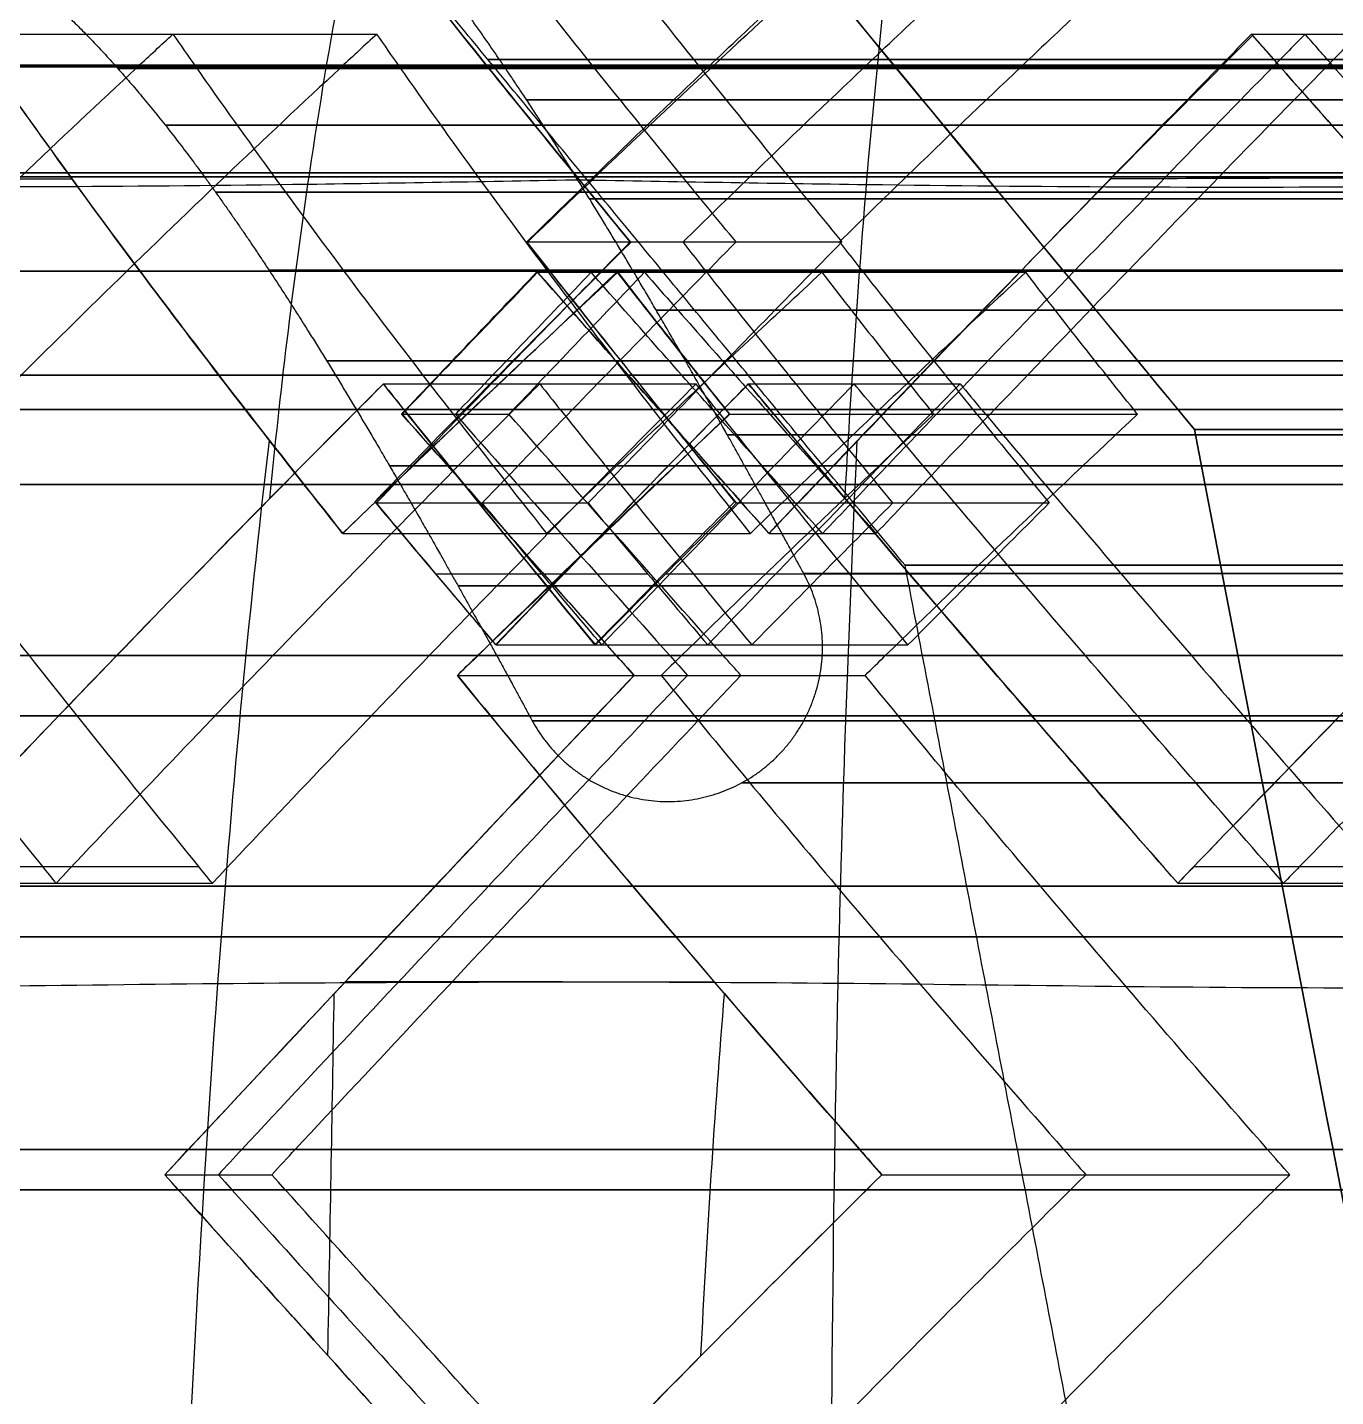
# Model space of a CAD drawing. Header units: millimetres. Extents: x -184 to 184, y -148 to 146.
# Drawn here: x -50.65 to -33.7, y 14.46 to 32.2 of the extents above; entities that cross this region are included whole.
import ezdxf

# ---------------------------------------------------------------- set-up
doc = ezdxf.new("R2010")
doc.units = ezdxf.units.MM
doc.header["$MEASUREMENT"] = 0
doc.layers.add('Rim', color=1, linetype='Continuous', true_color=0xff0000)
doc.layers.add('Tyre', color=7, linetype='Continuous', true_color=0x000000)

msp = doc.modelspace()

# ---------------------------------------------------------------- linework, layer by layer
at = {"layer": 'Rim', "extrusion": (0, 1, 0)}
msp.add_circle((0, 0, 31.782), 44.681, dxfattribs=at)
at = {"layer": 'Rim', "extrusion": (-3.61831e-16, 1, 0)}
msp.add_circle((0, 0, 25.229), 39.275, dxfattribs=at)
at = {"layer": 'Rim', "extrusion": (0, 1, 0)}
for start, end in [(1.5911, 43.4089), (316.5911, 358.4089)]:
    msp.add_arc((0, 0, 26.987), 35.54, start, end, dxfattribs=at)
at = {"layer": 'Rim'}
for points, knots in [([(-35.526, 26.987, 0.987), (-37.096, 28.889, 0.987), (-38.772, 30.92, 0.987), (-42.383, 35.296, 0.987), (-44.289, 37.605, 0.987), (-46.297, 40.039, 0.987)], [0, 0, 0, 0, 8.466131, 8.466131, 16.923011, 16.923011, 16.923011, 16.923011]), ([(-46.297, 40.039, -0.987), (-44.502, 37.864, -0.987), (-42.707, 35.688, -0.987), (-39.116, 31.337, -0.987), (-37.321, 29.162, -0.987), (-35.526, 26.987, -0.987)], [0, 0, 0, 0, 8.461504, 8.461504, 16.923011, 16.923011, 16.923011, 16.923011])]:
    msp.add_open_spline(points, degree=3, knots=knots, dxfattribs=at)
for points, degree in [([(-39.275, 25.229), (-44.681, 31.782), (-50.087, 38.334)], 2), ([(-35.526, 26.987, -0.987), (-33.866, 18.358, -0.987), (-32.206, 9.73, -0.987), (-30.546, 1.102, -0.987)], 3), ([(-30.546, 1.102, 0.987), (-32.206, 9.73, 0.987), (-33.866, 18.359, 0.987), (-35.526, 26.987, 0.987)], 3), ([(-34.201, -1.155), (-36.738, 12.037), (-39.275, 25.229)], 2)]:
    msp.add_open_spline(points, degree=degree, dxfattribs=at)
at = {"layer": 'Tyre'}
for p, q in [((-51.401, 32.11, 118.306), (-46.118, 32.11, 109.619)), ((-34.786, 32.11, -124.211), (-33.402, 32.11, -114.138)), ((-51.857, 31.688, 118.279), (-46.574, 31.688, 109.592)), ((-51.108, 31.688, 118.601), (-45.825, 31.688, 109.914)), ((-44.685, 31.688, 121.199), (-41.941, 31.688, 111.409)), ((-41.822, 31.688, -122.216), (-37.771, 31.688, -112.891)), ((-35.2, 31.688, -124.254), (-33.815, 31.688, -114.182)), ((-34.416, 31.688, -124.478), (-33.031, 31.688, -114.405)), ((-53.372, 30.262, 118.143), (-48.09, 30.262, 109.456)), ((-50.089, 30.262, 119.554), (-44.806, 30.262, 110.867)), ((-43.529, 30.262, 122.138), (-40.786, 30.262, 112.347)), ((-43.31, 30.262, -122.215), (-39.26, 30.262, -112.89)), ((-36.592, 30.262, -124.351), (-35.207, 30.262, -114.278)), ((-44.177, 29.418, -122.183), (-40.127, 29.418, -112.858)), ((-42.837, 29.418, 122.66), (-40.094, 29.418, 112.87)), ((-44.036, 29.024, -122.261), (-42.651, 29.024, -112.188)), ((-42.996, 29.024, 122.63), (-37.713, 29.024, 113.943)), ((-46.034, 27.579, -122.042), (-41.984, 27.579, -112.717)), ((-41.307, 27.579, 123.722), (-38.564, 27.579, 113.932)), ((-47.821, 27.246, 121.378), (-42.538, 27.246, 112.691)), ((-46.367, 27.246, -122.007), (-42.316, 27.246, -112.681)), ((-45.793, 27.185, -122.125), (-44.409, 27.185, -112.053)), ((-45.769, 27.246, -122.231), (-41.718, 27.246, -112.906)), ((-45.735, 27.246, -122.131), (-44.351, 27.246, -112.059)), ((-44.957, 27.246, 122.524), (-42.214, 27.246, 112.733)), ((-44.89, 27.246, 122.471), (-39.607, 27.246, 113.784)), ((-42.465, 27.246, -123.333), (-41.081, 27.246, -113.26)), ((-42.447, 27.246, -123.416), (-38.396, 27.246, -114.09)), ((-41.632, 27.246, 123.701), (-38.889, 27.246, 113.911)), ((-41.596, 27.246, 123.602), (-36.313, 27.246, 114.915)), ((-41.547, 27.185, 123.634), (-36.264, 27.185, 114.947)), ((-41.027, 27.246, 123.905), (-38.284, 27.246, 114.114)), ((-39.503, 27.246, -124.334), (-38.118, 27.246, -114.262)), ((-46.124, 26.036, 122.394), (-43.381, 26.036, 112.604)), ((-41.459, 26.036, -124.052), (-37.409, 26.036, -114.726)), ((-46.56, 25.642, 122.261), (-41.277, 25.642, 113.574)), ((-41.038, 25.642, -124.224), (-39.653, 25.642, -114.151)), ((-45.354, 25.118, 122.9), (-42.611, 25.118, 113.109)), ((-42.376, 25.118, -123.958), (-38.326, 25.118, -114.632)), ((-44.575, 24.197, 123.388), (-41.832, 24.197, 113.598)), ((-43.288, 24.197, -123.845), (-39.238, 24.197, -114.52)), ((-54.671, 24.059, -119.301), (-50.62, 24.059, -109.976)), ((-49.49, 24.059, -121.541), (-45.44, 24.059, -112.216)), ((-44.814, 24.059, 123.249), (-39.532, 24.059, 114.562)), ((-43.015, 24.059, -123.888), (-41.631, 24.059, -113.816)), ((-38.31, 24.059, 125.515), (-35.567, 24.059, 115.724)), ((-45.076, 23.803, 123.208), (-39.794, 23.803, 114.521)), ((-42.786, 23.803, -124.022), (-41.402, 23.803, -113.95)), ((-52.476, 21.326, -120.815), (-48.425, 21.326, -111.489)), ((-35.536, 21.326, 126.835), (-32.793, 21.326, 117.045)), ((-52.301, 21.111, -120.929), (-48.25, 21.111, -111.603)), ((-35.743, 21.111, 126.813), (-33, 21.111, 117.023)), ((-45.366, 21.072, -123.592), (-43.981, 21.072, -113.519)), ((-42.804, 21.072, 124.502), (-37.521, 21.072, 115.815)), ((-48.56, 17.662, -122.858), (-47.176, 17.662, -112.786)), ((-39.863, 17.662, 125.949), (-34.58, 17.662, 117.262)), ((-48.865, 17.335, -122.778), (-47.48, 17.335, -112.705)), ((-39.576, 17.335, 126.079), (-34.293, 17.335, 117.392))]:
    msp.add_line(p, q, dxfattribs=at)
at = {"layer": 'Tyre', "extrusion": (0, 1, 0)}
for centre, radius in [((-0.002, 0, 31.688), 124.781), ((-0.002, 0, 31.709), 120.479), ((-0.002, 0, 31.663), 49.475), ((-0.002, 0, 31.258), 44.181), ((-0.002, 0, 30.929), 48.861), ((-0.002, 0, 30.262), 125.267), ((-0.002, 0, 30.312), 121.025), ((-0.002, 0, 30.063), 48.21), ((-0.002, 0, 29.975), 43.364), ((-0.002, 0, 29.039), 121.458), ((-0.002, 0, 29.051), 47.517), ((-0.002, 0, 28.534), 42.502), ((-0.002, 0, 27.877), 46.77), ((-0.002, 0, 27.694), 121.862), ((-0.002, 0, 27.246), 126.118), ((-0.002, 0, 26.919), 41.58), ((-0.002, 0, 26.517), 45.956), ((-0.002, 0, 26.277), 122.237), ((-0.002, 0, 25.123), 40.59), ((-0.002, 0, 24.965), 45.07), ((-0.002, 0, 24.059), 126.825), ((-0.002, 0, 23.28), 122.902), ((-0.002, 0, 23.214), 44.105), ((-0.002, 0, 22.411), 41.393), ((-0.002, 0, 21.072), 127.353), ((-0.002, 0, 20.415), 123.407), ((-0.002, 0, 17.662), 127.831), ((-0.002, 0, 17.139), 123.865)]:
    msp.add_circle(centre, radius, dxfattribs=at)
at = {"layer": 'Tyre'}
for points, knots in [([(-47.505, 26.095, -121.863), (-47.369, 27.467, -121.577), (-46.803, 32.246, -120.377), (-45.684, 37.279, -117.94), (-44.5, 41.714, -115.106), (-44.316, 42.392, -114.661)], [69.86476, 69.86476, 69.86476, 69.86476, 73.999983, 84.400301, 86.169776, 86.169776, 86.169776, 86.169776]), ([(-40.054, 26.095, 124.511), (-39.978, 27.467, 124.203), (-39.66, 32.246, 122.915), (-38.991, 37.279, 120.319), (-38.12, 41.714, 117.374), (-37.982, 42.392, 116.912)], [69.86476, 69.86476, 69.86476, 69.86476, 73.999983, 84.400301, 86.169776, 86.169776, 86.169776, 86.169776]), ([(-55.486, 29.418, 106.151), (-55.203, 29.7, 106.205), (-54.918, 29.981, 106.256), (-54.633, 30.262, 106.303), (-54.146, 30.74, 106.383), (-53.655, 31.216, 106.453), (-53.161, 31.688, 106.511), (-52.6, 32.224, 106.575), (-52.034, 32.756, 106.625), (-51.463, 33.282, 106.656), (-50.911, 33.791, 106.685), (-50.354, 34.295, 106.698), (-49.791, 34.793, 106.69), (-49.376, 35.161, 106.684), (-48.956, 35.526, 106.667), (-48.535, 35.886, 106.637)], [-517.487062, -517.487062, -517.487062, -517.487062, -516.27762, -516.27762, -516.27762, -514.216916, -514.216916, -514.216916, -511.883593, -511.883593, -511.883593, -509.629571, -509.629571, -509.629571, -507.962891, -507.962891, -507.962891, -507.962891]), ([(-42.837, 29.418, 122.66), (-43.069, 29.7, 122.489), (-43.3, 29.981, 122.315), (-43.529, 30.262, 122.138), (-43.92, 30.74, 121.835), (-44.305, 31.216, 121.523), (-44.685, 31.688, 121.199), (-45.114, 32.224, 120.832), (-45.536, 32.756, 120.45), (-45.948, 33.282, 120.052), (-46.345, 33.791, 119.667), (-46.735, 34.295, 119.267), (-47.112, 34.793, 118.849), (-47.391, 35.161, 118.54), (-47.665, 35.526, 118.22), (-47.93, 35.886, 117.891)], [964.090916, 964.090916, 964.090916, 964.090916, 965.301067, 965.301067, 965.301067, 967.363104, 967.363104, 967.363104, 969.69815, 969.69815, 969.69815, 971.954081, 971.954081, 971.954081, 973.622347, 973.622347, 973.622347, 973.622347]), ([(-47.92, 35.869, 117.861), (-47.508, 35.308, 118.321), (-47.086, 34.75, 118.776), (-46.246, 33.658, 119.644), (-45.829, 33.125, 120.058), (-44.574, 31.544, 121.243), (-43.718, 30.489, 121.973), (-42.83, 29.411, 122.641)], [-470.92901, -470.92901, -470.92901, -470.92901, -468.423682, -468.423682, -466.041244, -466.041244, -461.397579, -461.397579, -461.397579, -461.397579]), ([(-41.465, 29.418, 117.765), (-41.698, 29.7, 117.594), (-41.929, 29.981, 117.42), (-42.158, 30.262, 117.243), (-42.548, 30.74, 116.94), (-42.934, 31.216, 116.628), (-43.313, 31.688, 116.304), (-43.742, 32.224, 115.937), (-44.164, 32.756, 115.555), (-44.576, 33.282, 115.157), (-44.974, 33.791, 114.772), (-45.363, 34.295, 114.372), (-45.741, 34.793, 113.954), (-46.02, 35.161, 113.644), (-46.293, 35.526, 113.325), (-46.559, 35.886, 112.996)], [964.090916, 964.090916, 964.090916, 964.090916, 965.301067, 965.301067, 965.301067, 967.363104, 967.363104, 967.363104, 969.69815, 969.69815, 969.69815, 971.954081, 971.954081, 971.954081, 973.622347, 973.622347, 973.622347, 973.622347]), ([(-45.187, 35.886, 108.101), (-44.922, 35.526, 108.43), (-44.648, 35.161, 108.749), (-44.369, 34.793, 109.059), (-43.992, 34.295, 109.477), (-43.602, 33.791, 109.877), (-43.205, 33.282, 110.262), (-42.793, 32.756, 110.66), (-42.371, 32.224, 111.042), (-41.941, 31.688, 111.409), (-41.562, 31.216, 111.732), (-41.177, 30.74, 112.045), (-40.786, 30.262, 112.347), (-40.557, 29.981, 112.525), (-40.326, 29.7, 112.699), (-40.094, 29.418, 112.87)], [-973.622347, -973.622347, -973.622347, -973.622347, -971.954081, -971.954081, -971.954081, -969.69815, -969.69815, -969.69815, -967.363104, -967.363104, -967.363104, -965.301067, -965.301067, -965.301067, -964.090916, -964.090916, -964.090916, -964.090916]), ([(-44.177, 29.418, -122.183), (-43.889, 29.7, -122.198), (-43.6, 29.981, -122.208), (-43.31, 30.262, -122.215), (-42.817, 30.74, -122.227), (-42.321, 31.216, -122.228), (-41.822, 31.688, -122.216), (-41.257, 32.224, -122.203), (-40.689, 32.756, -122.173), (-40.119, 33.282, -122.124), (-39.567, 33.791, -122.076), (-39.013, 34.295, -122.011), (-38.456, 34.793, -121.925), (-38.044, 35.161, -121.862), (-37.631, 35.526, -121.786), (-37.217, 35.886, -121.698)], [964.090916, 964.090916, 964.090916, 964.090916, 965.301067, 965.301067, 965.301067, 967.363104, 967.363104, 967.363104, 969.69815, 969.69815, 969.69815, 971.954081, 971.954081, 971.954081, 973.622347, 973.622347, 973.622347, 973.622347]), ([(-37.206, 35.869, -121.669), (-37.816, 35.308, -121.765), (-38.43, 34.75, -121.853), (-39.63, 33.658, -121.996), (-40.215, 33.125, -122.053), (-41.936, 31.544, -122.181), (-43.06, 30.489, -122.206), (-44.17, 29.411, -122.165)], [-470.92901, -470.92901, -470.92901, -470.92901, -468.423682, -468.423682, -466.041244, -466.041244, -461.397579, -461.397579, -461.397579, -461.397579]), ([(-42.152, 29.418, -117.521), (-41.864, 29.7, -117.535), (-41.575, 29.981, -117.546), (-41.285, 30.262, -117.553), (-40.792, 30.74, -117.565), (-40.295, 31.216, -117.565), (-39.797, 31.688, -117.553), (-39.232, 32.224, -117.54), (-38.664, 32.756, -117.51), (-38.093, 33.282, -117.461), (-37.542, 33.791, -117.414), (-36.987, 34.295, -117.349), (-36.43, 34.793, -117.262), (-36.019, 35.161, -117.199), (-35.605, 35.526, -117.124), (-35.191, 35.886, -117.036)], [964.090916, 964.090916, 964.090916, 964.090916, 965.301067, 965.301067, 965.301067, 967.363104, 967.363104, 967.363104, 969.69815, 969.69815, 969.69815, 971.954081, 971.954081, 971.954081, 973.622347, 973.622347, 973.622347, 973.622347]), ([(-33.166, 35.886, -112.373), (-33.58, 35.526, -112.461), (-33.993, 35.161, -112.536), (-34.405, 34.793, -112.6), (-34.962, 34.295, -112.686), (-35.517, 33.791, -112.751), (-36.068, 33.282, -112.798), (-36.639, 32.756, -112.847), (-37.207, 32.224, -112.877), (-37.771, 31.688, -112.891), (-38.27, 31.216, -112.903), (-38.766, 30.74, -112.902), (-39.26, 30.262, -112.89), (-39.55, 29.981, -112.883), (-39.839, 29.7, -112.872), (-40.127, 29.418, -112.858)], [-973.622347, -973.622347, -973.622347, -973.622347, -971.954081, -971.954081, -971.954081, -969.69815, -969.69815, -969.69815, -967.363104, -967.363104, -967.363104, -965.301067, -965.301067, -965.301067, -964.090916, -964.090916, -964.090916, -964.090916]), ([(-55.401, 25.642, 112.968), (-54.876, 26.178, 113.093), (-54.347, 26.713, 113.21), (-53.815, 27.246, 113.316), (-52.802, 28.26, 113.517), (-51.774, 29.266, 113.682), (-50.731, 30.262, 113.8), (-50.23, 30.74, 113.856), (-49.725, 31.216, 113.902), (-49.216, 31.688, 113.936), (-49.064, 31.829, 113.946), (-48.912, 31.97, 113.955), (-48.76, 32.11, 113.963)], [522.76178, 522.76178, 522.76178, 522.76178, 525.044749, 525.044749, 525.044749, 529.386131, 529.386131, 529.386131, 531.47209, 531.47209, 531.47209, 532.093883, 532.093883, 532.093883, 532.093883]), ([(-46.118, 32.11, 109.619), (-46.271, 31.97, 109.611), (-46.423, 31.829, 109.602), (-46.574, 31.688, 109.592), (-47.083, 31.216, 109.559), (-47.588, 30.74, 109.513), (-48.09, 30.262, 109.456), (-49.133, 29.266, 109.338), (-50.161, 28.26, 109.174), (-51.173, 27.246, 108.972), (-51.706, 26.713, 108.866), (-52.235, 26.178, 108.75), (-52.759, 25.642, 108.624)], [-532.093883, -532.093883, -532.093883, -532.093883, -531.47209, -531.47209, -531.47209, -529.386131, -529.386131, -529.386131, -525.044749, -525.044749, -525.044749, -522.76178, -522.76178, -522.76178, -522.76178]), ([(-51.401, 32.11, 118.306), (-51.304, 31.97, 118.405), (-51.206, 31.829, 118.504), (-51.108, 31.688, 118.601), (-50.776, 31.214, 118.929), (-50.436, 30.738, 119.246), (-50.089, 30.262, 119.554), (-49.361, 29.261, 120.2), (-48.601, 28.253, 120.806), (-47.821, 27.246, 121.378), (-47.406, 26.712, 121.682), (-46.986, 26.177, 121.976), (-46.56, 25.642, 122.261)], [532.093883, 532.093883, 532.093883, 532.093883, 532.686045, 532.686045, 532.686045, 534.681597, 534.681597, 534.681597, 538.874348, 538.874348, 538.874348, 541.097887, 541.097887, 541.097887, 541.097887]), ([(-48.76, 32.11, 113.963), (-48.663, 31.97, 114.062), (-48.565, 31.829, 114.16), (-48.466, 31.688, 114.257), (-48.135, 31.214, 114.585), (-47.794, 30.738, 114.902), (-47.448, 30.262, 115.21), (-46.719, 29.261, 115.857), (-45.96, 28.253, 116.463), (-45.179, 27.246, 117.035), (-44.765, 26.712, 117.338), (-44.345, 26.177, 117.632), (-43.919, 25.642, 117.918)], [532.093883, 532.093883, 532.093883, 532.093883, 532.686045, 532.686045, 532.686045, 534.681597, 534.681597, 534.681597, 538.874348, 538.874348, 538.874348, 541.097887, 541.097887, 541.097887, 541.097887]), ([(-41.277, 25.642, 113.574), (-41.703, 26.177, 113.289), (-42.124, 26.712, 112.995), (-42.538, 27.246, 112.691), (-43.318, 28.253, 112.119), (-44.078, 29.261, 111.513), (-44.806, 30.262, 110.867), (-45.153, 30.738, 110.559), (-45.493, 31.214, 110.242), (-45.825, 31.688, 109.914), (-45.924, 31.829, 109.816), (-46.021, 31.97, 109.718), (-46.118, 32.11, 109.619)], [-541.097887, -541.097887, -541.097887, -541.097887, -538.874348, -538.874348, -538.874348, -534.681597, -534.681597, -534.681597, -532.686045, -532.686045, -532.686045, -532.093883, -532.093883, -532.093883, -532.093883]), ([(-34.786, 32.11, -124.211), (-34.924, 31.97, -124.227), (-35.062, 31.829, -124.241), (-35.2, 31.688, -124.254), (-35.664, 31.214, -124.299), (-36.128, 30.738, -124.331), (-36.592, 30.262, -124.351), (-37.565, 29.261, -124.393), (-38.536, 28.253, -124.383), (-39.503, 27.246, -124.334), (-40.015, 26.712, -124.308), (-40.527, 26.177, -124.271), (-41.038, 25.642, -124.224)], [532.093883, 532.093883, 532.093883, 532.093883, 532.686045, 532.686045, 532.686045, 534.681597, 534.681597, 534.681597, 538.874348, 538.874348, 538.874348, 541.097887, 541.097887, 541.097887, 541.097887]), ([(-34.094, 32.11, -119.175), (-34.232, 31.97, -119.19), (-34.37, 31.829, -119.205), (-34.508, 31.688, -119.218), (-34.972, 31.214, -119.263), (-35.436, 30.738, -119.295), (-35.899, 30.262, -119.315), (-36.872, 29.261, -119.356), (-37.844, 28.253, -119.347), (-38.81, 27.246, -119.298), (-39.323, 26.712, -119.272), (-39.835, 26.177, -119.235), (-40.345, 25.642, -119.187)], [532.093883, 532.093883, 532.093883, 532.093883, 532.686045, 532.686045, 532.686045, 534.681597, 534.681597, 534.681597, 538.874348, 538.874348, 538.874348, 541.097887, 541.097887, 541.097887, 541.097887]), ([(-39.653, 25.642, -114.151), (-39.143, 26.177, -114.199), (-38.631, 26.712, -114.236), (-38.118, 27.246, -114.262), (-37.152, 28.253, -114.311), (-36.18, 29.261, -114.32), (-35.207, 30.262, -114.278), (-34.744, 30.738, -114.258), (-34.28, 31.214, -114.227), (-33.815, 31.688, -114.182), (-33.678, 31.829, -114.169), (-33.54, 31.97, -114.154), (-33.402, 32.11, -114.138)], [-541.097887, -541.097887, -541.097887, -541.097887, -538.874348, -538.874348, -538.874348, -534.681597, -534.681597, -534.681597, -532.686045, -532.686045, -532.686045, -532.093883, -532.093883, -532.093883, -532.093883]), ([(-29.007, 25.642, -127.631), (-29.493, 26.178, -127.397), (-29.977, 26.713, -127.153), (-30.457, 27.246, -126.899), (-31.37, 28.26, -126.416), (-32.27, 29.266, -125.896), (-33.154, 30.262, -125.329), (-33.579, 30.74, -125.056), (-34, 31.216, -124.773), (-34.416, 31.688, -124.478), (-34.54, 31.829, -124.39), (-34.663, 31.97, -124.301), (-34.786, 32.11, -124.211)], [522.76178, 522.76178, 522.76178, 522.76178, 525.044749, 525.044749, 525.044749, 529.386131, 529.386131, 529.386131, 531.47209, 531.47209, 531.47209, 532.093883, 532.093883, 532.093883, 532.093883]), ([(-28.315, 25.642, -122.594), (-28.801, 26.178, -122.36), (-29.285, 26.713, -122.117), (-29.765, 27.246, -121.863), (-30.677, 28.26, -121.38), (-31.578, 29.266, -120.859), (-32.462, 30.262, -120.292), (-32.887, 30.74, -120.02), (-33.308, 31.216, -119.737), (-33.724, 31.688, -119.442), (-33.848, 31.829, -119.354), (-33.971, 31.97, -119.265), (-34.094, 32.11, -119.175)], [522.76178, 522.76178, 522.76178, 522.76178, 525.044749, 525.044749, 525.044749, 529.386131, 529.386131, 529.386131, 531.47209, 531.47209, 531.47209, 532.093883, 532.093883, 532.093883, 532.093883]), ([(-46.562, 25.643, 122.268), (-47.422, 26.723, 121.699), (-48.256, 27.797, 121.094), (-49.873, 29.953, 119.765), (-50.647, 31.025, 119.043), (-51.383, 32.094, 118.267)], [-38.40455, -38.40455, -38.40455, -38.40455, -33.931781, -33.931781, -29.400546, -29.400546, -29.400546, -29.400546]), ([(-41.04, 25.643, -124.231), (-40.014, 26.723, -124.332), (-38.985, 27.797, -124.389), (-36.892, 29.953, -124.378), (-35.836, 31.025, -124.307), (-34.775, 32.094, -124.169)], [-38.40455, -38.40455, -38.40455, -38.40455, -33.931781, -33.931781, -29.400546, -29.400546, -29.400546, -29.400546]), ([(-34.775, 32.094, -124.169), (-33.839, 31.027, -124.84), (-32.89, 29.96, -125.487), (-30.967, 27.811, -126.66), (-29.999, 26.736, -127.185), (-29.013, 25.648, -127.658)], [-29.400546, -29.400546, -29.400546, -29.400546, -24.69277, -24.69277, -20.068443, -20.068443, -20.068443, -20.068443]), ([(-43.329, 30.222, -122.184), (-44.561, 30.2, -121.744), (-47.918, 30.142, -120.516), (-53.319, 30.105, -118.155), (-57.397, 30.195, -116.272), (-59.354, 30.22, -115.269)], [-9.754847, -9.754847, -9.754847, -9.754847, -5.796303, 1.091495, 7.691534, 7.691534, 7.691534, 7.691534]), ([(-43.496, 30.222, 122.125), (-42.262, 30.2, 122.561), (-38.882, 30.142, 123.727), (-33.204, 30.105, 125.304), (-28.852, 30.195, 126.417), (-26.7, 30.22, 126.874)], [-9.754847, -9.754847, -9.754847, -9.754847, -5.796303, 1.091495, 7.691534, 7.691534, 7.691534, 7.691534]), ([(-46.124, 26.036, 122.394), (-45.736, 26.44, 122.443), (-45.347, 26.843, 122.486), (-44.957, 27.246, 122.524), (-44.254, 27.972, 122.59), (-43.547, 28.697, 122.637), (-42.837, 29.418, 122.66)], [959.365765, 959.365765, 959.365765, 959.365765, 961.052422, 961.052422, 961.052422, 964.090916, 964.090916, 964.090916, 964.090916]), ([(-44.753, 26.036, 117.499), (-44.365, 26.44, 117.548), (-43.976, 26.843, 117.591), (-43.586, 27.246, 117.628), (-42.883, 27.972, 117.695), (-42.176, 28.697, 117.742), (-41.465, 29.418, 117.765)], [959.365765, 959.365765, 959.365765, 959.365765, 961.052422, 961.052422, 961.052422, 964.090916, 964.090916, 964.090916, 964.090916]), ([(-41.459, 26.036, -124.052), (-41.791, 26.44, -123.845), (-42.12, 26.843, -123.633), (-42.447, 27.246, -123.416), (-43.034, 27.972, -123.024), (-43.612, 28.697, -122.614), (-44.177, 29.418, -122.183)], [959.365765, 959.365765, 959.365765, 959.365765, 961.052422, 961.052422, 961.052422, 964.090916, 964.090916, 964.090916, 964.090916]), ([(-40.094, 29.418, 112.87), (-40.804, 28.697, 112.847), (-41.511, 27.972, 112.8), (-42.214, 27.246, 112.733), (-42.604, 26.843, 112.696), (-42.993, 26.44, 112.653), (-43.381, 26.036, 112.604)], [-964.090916, -964.090916, -964.090916, -964.090916, -961.052422, -961.052422, -961.052422, -959.365765, -959.365765, -959.365765, -959.365765]), ([(-39.434, 26.036, -119.389), (-39.766, 26.44, -119.183), (-40.095, 26.843, -118.971), (-40.421, 27.246, -118.753), (-41.009, 27.972, -118.361), (-41.586, 28.697, -117.951), (-42.152, 29.418, -117.521)], [959.365765, 959.365765, 959.365765, 959.365765, 961.052422, 961.052422, 961.052422, 964.090916, 964.090916, 964.090916, 964.090916]), ([(-40.127, 29.418, -112.858), (-39.561, 28.697, -113.289), (-38.983, 27.972, -113.699), (-38.396, 27.246, -114.09), (-38.07, 26.843, -114.308), (-37.741, 26.44, -114.52), (-37.409, 26.036, -114.726)], [-964.090916, -964.090916, -964.090916, -964.090916, -961.052422, -961.052422, -961.052422, -959.365765, -959.365765, -959.365765, -959.365765]), ([(-46.56, 25.642, 122.261), (-46.007, 26.179, 122.341), (-45.45, 26.714, 122.411), (-44.89, 27.246, 122.471), (-44.263, 27.842, 122.538), (-43.632, 28.435, 122.592), (-42.996, 29.024, 122.63)], [541.097887, 541.097887, 541.097887, 541.097887, 543.423371, 543.423371, 543.423371, 546.026188, 546.026188, 546.026188, 546.026188]), ([(-44.036, 29.024, -122.261), (-44.603, 28.432, -122.233), (-45.17, 27.839, -122.189), (-45.735, 27.246, -122.131), (-45.754, 27.226, -122.129), (-45.774, 27.206, -122.127), (-45.793, 27.185, -122.125)], [546.026188, 546.026188, 546.026188, 546.026188, 548.489115, 548.489115, 548.489115, 548.573531, 548.573531, 548.573531, 548.573531]), ([(-43.343, 29.024, -117.225), (-43.911, 28.432, -117.197), (-44.478, 27.839, -117.153), (-45.043, 27.246, -117.095), (-45.062, 27.226, -117.093), (-45.082, 27.206, -117.091), (-45.101, 27.185, -117.089)], [546.026188, 546.026188, 546.026188, 546.026188, 548.489115, 548.489115, 548.489115, 548.573531, 548.573531, 548.573531, 548.573531]), ([(-44.409, 27.185, -112.053), (-44.389, 27.206, -112.055), (-44.37, 27.226, -112.057), (-44.351, 27.246, -112.059), (-43.786, 27.839, -112.117), (-43.219, 28.432, -112.161), (-42.651, 29.024, -112.188)], [-548.573531, -548.573531, -548.573531, -548.573531, -548.489115, -548.489115, -548.489115, -546.026188, -546.026188, -546.026188, -546.026188]), ([(-41.038, 25.642, -124.224), (-41.517, 26.179, -123.937), (-41.993, 26.714, -123.64), (-42.465, 27.246, -123.333), (-42.994, 27.842, -122.989), (-43.518, 28.435, -122.632), (-44.036, 29.024, -122.261)], [541.097887, 541.097887, 541.097887, 541.097887, 543.423371, 543.423371, 543.423371, 546.026188, 546.026188, 546.026188, 546.026188]), ([(-43.919, 25.642, 117.918), (-43.365, 26.179, 117.997), (-42.809, 26.714, 118.068), (-42.249, 27.246, 118.128), (-41.622, 27.842, 118.194), (-40.99, 28.435, 118.248), (-40.354, 29.024, 118.287)], [541.097887, 541.097887, 541.097887, 541.097887, 543.423371, 543.423371, 543.423371, 546.026188, 546.026188, 546.026188, 546.026188]), ([(-40.345, 25.642, -119.187), (-40.825, 26.179, -118.9), (-41.301, 26.714, -118.604), (-41.773, 27.246, -118.297), (-42.302, 27.842, -117.953), (-42.825, 28.435, -117.596), (-43.343, 29.024, -117.225)], [541.097887, 541.097887, 541.097887, 541.097887, 543.423371, 543.423371, 543.423371, 546.026188, 546.026188, 546.026188, 546.026188]), ([(-42.996, 29.024, 122.63), (-42.538, 28.432, 122.967), (-42.07, 27.839, 123.291), (-41.596, 27.246, 123.602), (-41.579, 27.226, 123.613), (-41.563, 27.206, 123.624), (-41.547, 27.185, 123.634)], [546.026188, 546.026188, 546.026188, 546.026188, 548.489115, 548.489115, 548.489115, 548.573531, 548.573531, 548.573531, 548.573531]), ([(-42.651, 29.024, -112.188), (-42.133, 28.435, -112.56), (-41.61, 27.842, -112.916), (-41.081, 27.246, -113.26), (-40.609, 26.714, -113.567), (-40.133, 26.179, -113.864), (-39.653, 25.642, -114.151)], [-546.026188, -546.026188, -546.026188, -546.026188, -543.423371, -543.423371, -543.423371, -541.097887, -541.097887, -541.097887, -541.097887]), ([(-37.713, 29.024, 113.943), (-38.349, 28.435, 113.905), (-38.98, 27.842, 113.851), (-39.607, 27.246, 113.784), (-40.168, 26.714, 113.724), (-40.724, 26.179, 113.654), (-41.277, 25.642, 113.574)], [-546.026188, -546.026188, -546.026188, -546.026188, -543.423371, -543.423371, -543.423371, -541.097887, -541.097887, -541.097887, -541.097887]), ([(-40.354, 29.024, 118.287), (-39.896, 28.432, 118.624), (-39.429, 27.839, 118.947), (-38.954, 27.246, 119.259), (-38.938, 27.226, 119.269), (-38.922, 27.206, 119.28), (-38.905, 27.185, 119.291)], [546.026188, 546.026188, 546.026188, 546.026188, 548.489115, 548.489115, 548.489115, 548.573531, 548.573531, 548.573531, 548.573531]), ([(-36.264, 27.185, 114.947), (-36.28, 27.206, 114.937), (-36.297, 27.226, 114.926), (-36.313, 27.246, 114.915), (-36.787, 27.839, 114.604), (-37.255, 28.432, 114.28), (-37.713, 29.024, 113.943)], [-548.573531, -548.573531, -548.573531, -548.573531, -548.489115, -548.489115, -548.489115, -546.026188, -546.026188, -546.026188, -546.026188]), ([(-55.374, 27.579, -112.465), (-55.29, 27.468, -112.538), (-55.206, 27.357, -112.61), (-55.122, 27.246, -112.683), (-54.317, 26.19, -113.369), (-53.49, 25.126, -114.02), (-52.645, 24.059, -114.638), (-51.926, 23.151, -115.165), (-51.194, 22.239, -115.669), (-50.45, 21.326, -116.152), (-50.392, 21.254, -116.19), (-50.334, 21.183, -116.228), (-50.275, 21.111, -116.266)], [933.893108, 933.893108, 933.893108, 933.893108, 934.364562, 934.364562, 934.364562, 938.850539, 938.850539, 938.850539, 942.669356, 942.669356, 942.669356, 942.96893, 942.96893, 942.96893, 942.96893]), ([(-48.25, 21.111, -111.603), (-48.308, 21.183, -111.565), (-48.367, 21.254, -111.527), (-48.425, 21.326, -111.489), (-49.168, 22.239, -111.006), (-49.901, 23.151, -110.502), (-50.62, 24.059, -109.976), (-51.465, 25.126, -109.357), (-52.292, 26.19, -108.707), (-53.096, 27.246, -108.02), (-53.181, 27.357, -107.948), (-53.265, 27.468, -107.875), (-53.349, 27.579, -107.802)], [-942.96893, -942.96893, -942.96893, -942.96893, -942.669356, -942.669356, -942.669356, -938.850539, -938.850539, -938.850539, -934.364562, -934.364562, -934.364562, -933.893108, -933.893108, -933.893108, -933.893108]), ([(-52.301, 21.111, -120.929), (-51.373, 22.097, -121.159), (-50.436, 23.08, -121.365), (-49.49, 24.059, -121.541), (-48.46, 25.127, -121.733), (-47.419, 26.19, -121.891), (-46.367, 27.246, -122.007), (-46.256, 27.357, -122.019), (-46.145, 27.468, -122.031), (-46.034, 27.579, -122.042)], [942.96893, 942.96893, 942.96893, 942.96893, 947.08861, 947.08861, 947.08861, 951.576402, 951.576402, 951.576402, 952.04808, 952.04808, 952.04808, 952.04808]), ([(-50.275, 21.111, -116.266), (-49.347, 22.096, -116.497), (-48.411, 23.08, -116.702), (-47.465, 24.059, -116.878), (-46.435, 25.127, -117.071), (-45.394, 26.19, -117.228), (-44.341, 27.246, -117.344), (-44.231, 27.357, -117.356), (-44.12, 27.468, -117.368), (-44.009, 27.579, -117.379)], [942.96893, 942.96893, 942.96893, 942.96893, 947.08861, 947.08861, 947.08861, 951.576402, 951.576402, 951.576402, 952.04808, 952.04808, 952.04808, 952.04808]), ([(-41.984, 27.579, -112.717), (-42.095, 27.468, -112.705), (-42.205, 27.357, -112.694), (-42.316, 27.246, -112.681), (-43.368, 26.19, -112.566), (-44.409, 25.127, -112.408), (-45.44, 24.059, -112.216), (-46.385, 23.08, -112.039), (-47.322, 22.096, -111.834), (-48.25, 21.111, -111.603)], [-952.04808, -952.04808, -952.04808, -952.04808, -951.576402, -951.576402, -951.576402, -947.08861, -947.08861, -947.08861, -942.96893, -942.96893, -942.96893, -942.96893]), ([(-46.034, 27.579, -122.042), (-45.946, 27.468, -122.106), (-45.858, 27.357, -122.169), (-45.769, 27.246, -122.231), (-44.96, 26.234, -122.802), (-44.132, 25.216, -123.339), (-43.288, 24.197, -123.845)], [952.04808, 952.04808, 952.04808, 952.04808, 952.513961, 952.513961, 952.513961, 956.764231, 956.764231, 956.764231, 956.764231]), ([(-41.307, 27.579, 123.722), (-41.416, 27.468, 123.716), (-41.524, 27.357, 123.709), (-41.632, 27.246, 123.701), (-42.62, 26.234, 123.634), (-43.601, 25.216, 123.527), (-44.575, 24.197, 123.388)], [952.04808, 952.04808, 952.04808, 952.04808, 952.513961, 952.513961, 952.513961, 956.764231, 956.764231, 956.764231, 956.764231]), ([(-44.009, 27.579, -117.379), (-43.921, 27.468, -117.443), (-43.832, 27.357, -117.506), (-43.744, 27.246, -117.568), (-42.935, 26.234, -118.14), (-42.106, 25.216, -118.676), (-41.263, 24.197, -119.182)], [952.04808, 952.04808, 952.04808, 952.04808, 952.513961, 952.513961, 952.513961, 956.764231, 956.764231, 956.764231, 956.764231]), ([(-39.936, 27.579, 118.827), (-40.044, 27.468, 118.821), (-40.152, 27.357, 118.814), (-40.261, 27.246, 118.806), (-41.249, 26.234, 118.739), (-42.23, 25.216, 118.632), (-43.204, 24.197, 118.493)], [952.04808, 952.04808, 952.04808, 952.04808, 952.513961, 952.513961, 952.513961, 956.764231, 956.764231, 956.764231, 956.764231]), ([(-39.238, 24.197, -114.52), (-40.081, 25.216, -114.013), (-40.909, 26.234, -113.477), (-41.718, 27.246, -112.906), (-41.807, 27.357, -112.843), (-41.896, 27.468, -112.78), (-41.984, 27.579, -112.717)], [-956.764231, -956.764231, -956.764231, -956.764231, -952.513961, -952.513961, -952.513961, -952.04808, -952.04808, -952.04808, -952.04808]), ([(-41.832, 24.197, 113.598), (-40.858, 25.216, 113.737), (-39.877, 26.234, 113.844), (-38.889, 27.246, 113.911), (-38.781, 27.357, 113.919), (-38.672, 27.468, 113.925), (-38.564, 27.579, 113.932)], [-956.764231, -956.764231, -956.764231, -956.764231, -952.513961, -952.513961, -952.513961, -952.04808, -952.04808, -952.04808, -952.04808]), ([(-35.743, 21.111, 126.813), (-36.609, 22.097, 126.406), (-37.465, 23.08, 125.975), (-38.31, 24.059, 125.515), (-39.231, 25.127, 125.014), (-40.138, 26.19, 124.479), (-41.027, 27.246, 123.905), (-41.121, 27.357, 123.844), (-41.214, 27.468, 123.783), (-41.307, 27.579, 123.722)], [942.96893, 942.96893, 942.96893, 942.96893, 947.08861, 947.08861, 947.08861, 951.576402, 951.576402, 951.576402, 952.04808, 952.04808, 952.04808, 952.04808]), ([(-34.372, 21.111, 121.918), (-35.237, 22.096, 121.511), (-36.094, 23.08, 121.079), (-36.939, 24.059, 120.619), (-37.859, 25.127, 120.118), (-38.766, 26.19, 119.584), (-39.656, 27.246, 119.009), (-39.749, 27.357, 118.949), (-39.842, 27.468, 118.888), (-39.936, 27.579, 118.827)], [942.96893, 942.96893, 942.96893, 942.96893, 947.08861, 947.08861, 947.08861, 951.576402, 951.576402, 951.576402, 952.04808, 952.04808, 952.04808, 952.04808]), ([(-38.564, 27.579, 113.932), (-38.471, 27.468, 113.993), (-38.378, 27.357, 114.054), (-38.284, 27.246, 114.114), (-37.395, 26.19, 114.689), (-36.488, 25.127, 115.223), (-35.567, 24.059, 115.724), (-34.722, 23.08, 116.184), (-33.866, 22.096, 116.616), (-33, 21.111, 117.023)], [-952.04808, -952.04808, -952.04808, -952.04808, -951.576402, -951.576402, -951.576402, -947.08861, -947.08861, -947.08861, -942.96893, -942.96893, -942.96893, -942.96893]), ([(-29.389, 27.579, 127.082), (-29.501, 27.468, 127.086), (-29.612, 27.357, 127.089), (-29.723, 27.246, 127.092), (-30.78, 26.19, 127.117), (-31.832, 25.126, 127.099), (-32.878, 24.059, 127.046), (-33.769, 23.151, 127.001), (-34.655, 22.239, 126.93), (-35.536, 21.326, 126.836), (-35.605, 21.254, 126.828), (-35.674, 21.183, 126.821), (-35.743, 21.111, 126.813)], [933.893108, 933.893108, 933.893108, 933.893108, 934.364562, 934.364562, 934.364562, 938.850539, 938.850539, 938.850539, 942.669356, 942.669356, 942.669356, 942.96893, 942.96893, 942.96893, 942.96893]), ([(-28.018, 27.579, 122.187), (-28.129, 27.468, 122.191), (-28.24, 27.357, 122.194), (-28.351, 27.246, 122.197), (-29.409, 26.19, 122.222), (-30.461, 25.126, 122.204), (-31.507, 24.059, 122.151), (-32.397, 23.151, 122.106), (-33.283, 22.239, 122.034), (-34.164, 21.326, 121.94), (-34.234, 21.254, 121.933), (-34.303, 21.183, 121.925), (-34.372, 21.111, 121.918)], [933.893108, 933.893108, 933.893108, 933.893108, 934.364562, 934.364562, 934.364562, 938.850539, 938.850539, 938.850539, 942.669356, 942.669356, 942.669356, 942.96893, 942.96893, 942.96893, 942.96893]), ([(-45.793, 27.185, -122.125), (-44.881, 26.152, -122.75), (-43.954, 25.11, -123.336), (-43.015, 24.059, -123.888), (-42.939, 23.974, -123.933), (-42.863, 23.889, -123.978), (-42.786, 23.803, -124.022)], [548.573531, 548.573531, 548.573531, 548.573531, 553.113052, 553.113052, 553.113052, 553.481691, 553.481691, 553.481691, 553.481691]), ([(-45.101, 27.185, -117.089), (-44.189, 26.152, -117.714), (-43.262, 25.11, -118.3), (-42.323, 24.059, -118.852), (-42.247, 23.974, -118.897), (-42.17, 23.889, -118.941), (-42.094, 23.803, -118.986)], [548.573531, 548.573531, 548.573531, 548.573531, 553.113052, 553.113052, 553.113052, 553.481691, 553.481691, 553.481691, 553.481691]), ([(-41.547, 27.185, 123.634), (-42.649, 26.152, 123.544), (-43.737, 25.11, 123.413), (-44.814, 24.059, 123.249), (-44.902, 23.974, 123.236), (-44.989, 23.889, 123.222), (-45.076, 23.803, 123.208)], [548.573531, 548.573531, 548.573531, 548.573531, 553.113052, 553.113052, 553.113052, 553.481691, 553.481691, 553.481691, 553.481691]), ([(-41.402, 23.803, -113.95), (-41.478, 23.889, -113.905), (-41.554, 23.974, -113.861), (-41.631, 24.059, -113.816), (-42.57, 25.11, -113.263), (-43.496, 26.152, -112.678), (-44.409, 27.185, -112.053)], [-553.481691, -553.481691, -553.481691, -553.481691, -553.113052, -553.113052, -553.113052, -548.573531, -548.573531, -548.573531, -548.573531]), ([(-38.905, 27.185, 119.291), (-40.007, 26.152, 119.2), (-41.096, 25.11, 119.069), (-42.173, 24.059, 118.905), (-42.26, 23.974, 118.892), (-42.348, 23.889, 118.878), (-42.435, 23.803, 118.865)], [548.573531, 548.573531, 548.573531, 548.573531, 553.113052, 553.113052, 553.113052, 553.481691, 553.481691, 553.481691, 553.481691]), ([(-39.794, 23.803, 114.521), (-39.706, 23.889, 114.535), (-39.619, 23.974, 114.548), (-39.532, 24.059, 114.562), (-38.455, 25.11, 114.726), (-37.366, 26.152, 114.856), (-36.264, 27.185, 114.947)], [-553.481691, -553.481691, -553.481691, -553.481691, -553.113052, -553.113052, -553.113052, -548.573531, -548.573531, -548.573531, -548.573531]), ([(-48.781, 7.845, 123.735), (-48.765, 8.374, 123.713), (-48.63, 12.364, 123.54), (-48.32, 18.671, 123.123), (-47.79, 24.502, 122.131), (-47.509, 26.844, 121.619)], [51.609654, 51.609654, 51.609654, 51.609654, 53.199346, 63.599665, 70.617441, 70.617441, 70.617441, 70.617441]), ([(-40.244, 7.845, -126.769), (-40.244, 8.374, -126.742), (-40.239, 12.364, -126.523), (-40.216, 18.671, -126.003), (-40.002, 24.502, -124.899), (-39.896, 26.844, -124.325)], [51.609654, 51.609654, 51.609654, 51.609654, 53.199346, 63.599665, 70.617441, 70.617441, 70.617441, 70.617441]), ([(-42.786, 23.803, -124.022), (-43.65, 22.893, -123.904), (-44.51, 21.982, -123.759), (-45.366, 21.072, -123.592), (-46.436, 19.934, -123.382), (-47.502, 18.797, -123.136), (-48.56, 17.662, -122.858), (-48.662, 17.553, -122.832), (-48.763, 17.444, -122.805), (-48.865, 17.335, -122.778)], [553.481691, 553.481691, 553.481691, 553.481691, 557.263242, 557.263242, 557.263242, 561.994457, 561.994457, 561.994457, 562.448075, 562.448075, 562.448075, 562.448075]), ([(-42.094, 23.803, -118.986), (-42.957, 22.893, -118.868), (-43.817, 21.982, -118.723), (-44.673, 21.072, -118.555), (-45.744, 19.934, -118.346), (-46.809, 18.797, -118.1), (-47.868, 17.662, -117.822), (-47.969, 17.553, -117.795), (-48.071, 17.444, -117.769), (-48.172, 17.335, -117.741)], [553.481691, 553.481691, 553.481691, 553.481691, 557.263242, 557.263242, 557.263242, 561.994457, 561.994457, 561.994457, 562.448075, 562.448075, 562.448075, 562.448075]), ([(-47.48, 17.335, -112.705), (-47.379, 17.444, -112.732), (-47.277, 17.553, -112.759), (-47.176, 17.662, -112.786), (-46.117, 18.797, -113.063), (-45.052, 19.934, -113.309), (-43.981, 21.072, -113.519), (-43.125, 21.982, -113.687), (-42.265, 22.893, -113.831), (-41.402, 23.803, -113.95)], [-562.448075, -562.448075, -562.448075, -562.448075, -561.994457, -561.994457, -561.994457, -557.263242, -557.263242, -557.263242, -553.481691, -553.481691, -553.481691, -553.481691]), ([(-45.076, 23.803, 123.208), (-44.332, 22.893, 123.661), (-43.574, 21.982, 124.092), (-42.804, 21.072, 124.502), (-41.841, 19.934, 125.015), (-40.859, 18.797, 125.497), (-39.863, 17.662, 125.949), (-39.767, 17.553, 125.993), (-39.672, 17.444, 126.036), (-39.576, 17.335, 126.079)], [553.481691, 553.481691, 553.481691, 553.481691, 557.263242, 557.263242, 557.263242, 561.994457, 561.994457, 561.994457, 562.448075, 562.448075, 562.448075, 562.448075]), ([(-42.435, 23.803, 118.865), (-41.691, 22.893, 119.318), (-40.932, 21.982, 119.748), (-40.163, 21.072, 120.159), (-39.199, 19.934, 120.672), (-38.218, 18.797, 121.153), (-37.222, 17.662, 121.606), (-37.126, 17.553, 121.649), (-37.03, 17.444, 121.692), (-36.935, 17.335, 121.735)], [553.481691, 553.481691, 553.481691, 553.481691, 557.263242, 557.263242, 557.263242, 561.994457, 561.994457, 561.994457, 562.448075, 562.448075, 562.448075, 562.448075]), ([(-34.293, 17.335, 117.392), (-34.389, 17.444, 117.349), (-34.485, 17.553, 117.306), (-34.58, 17.662, 117.262), (-35.577, 18.797, 116.81), (-36.558, 19.934, 116.328), (-37.521, 21.072, 115.815), (-38.291, 21.982, 115.405), (-39.049, 22.893, 114.974), (-39.794, 23.803, 114.521)], [-562.448075, -562.448075, -562.448075, -562.448075, -561.994457, -561.994457, -561.994457, -557.263242, -557.263242, -557.263242, -553.481691, -553.481691, -553.481691, -553.481691]), ([(-63.532, 19.832, 115.636), (-62.647, 19.827, 116.118), (-59.73, 19.803, 117.67), (-54.724, 19.715, 120.226), (-48.193, 19.829, 122.906), (-43.972, 19.834, 124.321), (-41.746, 19.833, 125.043)], [4.957821, 4.957821, 4.957821, 4.957821, 7.979294, 14.867092, 21.754891, 28.497638, 28.497638, 28.497638, 28.497638]), ([(-23.691, 19.832, -129.795), (-24.681, 19.827, -129.611), (-27.924, 19.803, -128.974), (-33.42, 19.715, -127.797), (-40.177, 19.829, -125.755), (-44.345, 19.834, -124.189), (-46.527, 19.833, -123.343)], [4.957821, 4.957821, 4.957821, 4.957821, 7.979294, 14.867092, 21.754891, 28.497638, 28.497638, 28.497638, 28.497638]), ([(-43.011, 10.867, -125.65), (-43.987, 11.937, -125.231), (-44.955, 13.002, -124.787), (-46.906, 15.159, -123.828), (-47.888, 16.249, -123.312), (-48.866, 17.335, -122.781)], [-68.94071, -68.94071, -68.94071, -68.94071, -64.42064, -64.42064, -59.754737, -59.754737, -59.754737, -59.754737]), ([(-48.865, 17.335, -122.778), (-47.932, 16.297, -123.292), (-46.992, 15.254, -123.781), (-46.043, 14.206, -124.246), (-45.04, 13.097, -124.738), (-44.028, 11.984, -125.204), (-43.009, 10.867, -125.643)], [562.448075, 562.448075, 562.448075, 562.448075, 566.910086, 566.910086, 566.910086, 571.634047, 571.634047, 571.634047, 571.634047]), ([(-48.172, 17.335, -117.741), (-47.24, 16.297, -118.256), (-46.299, 15.254, -118.745), (-45.351, 14.206, -119.21), (-44.347, 13.097, -119.702), (-43.336, 11.984, -120.167), (-42.317, 10.867, -120.607)], [562.448075, 562.448075, 562.448075, 562.448075, 566.910086, 566.910086, 566.910086, 571.634047, 571.634047, 571.634047, 571.634047]), ([(-41.625, 10.867, -115.571), (-42.643, 11.984, -115.131), (-43.655, 13.097, -114.666), (-44.659, 14.206, -114.174), (-45.607, 15.254, -113.709), (-46.548, 16.297, -113.22), (-47.48, 17.335, -112.705)], [-571.634047, -571.634047, -571.634047, -571.634047, -566.910086, -566.910086, -566.910086, -562.448075, -562.448075, -562.448075, -562.448075]), ([(-45.929, 10.867, 124.613), (-44.908, 11.937, 124.904), (-43.876, 13.002, 125.17), (-41.758, 15.159, 125.658), (-40.671, 16.249, 125.877), (-39.577, 17.335, 126.082)], [-68.94071, -68.94071, -68.94071, -68.94071, -64.42064, -64.42064, -59.754737, -59.754737, -59.754737, -59.754737]), ([(-39.576, 17.335, 126.079), (-40.624, 16.297, 125.89), (-41.662, 15.254, 125.675), (-42.691, 14.206, 125.438), (-43.78, 13.097, 125.186), (-44.859, 11.984, 124.908), (-45.927, 10.867, 124.606)], [562.448075, 562.448075, 562.448075, 562.448075, 566.910086, 566.910086, 566.910086, 571.634047, 571.634047, 571.634047, 571.634047]), ([(-36.935, 17.335, 121.735), (-37.983, 16.297, 121.546), (-39.021, 15.254, 121.332), (-40.05, 14.206, 121.094), (-41.139, 13.097, 120.842), (-42.217, 11.984, 120.565), (-43.285, 10.867, 120.263)], [562.448075, 562.448075, 562.448075, 562.448075, 566.910086, 566.910086, 566.910086, 571.634047, 571.634047, 571.634047, 571.634047]), ([(-40.644, 10.867, 115.919), (-39.576, 11.984, 116.221), (-38.498, 13.097, 116.499), (-37.408, 14.206, 116.751), (-36.379, 15.254, 116.988), (-35.341, 16.297, 117.203), (-34.293, 17.335, 117.392)], [-571.634047, -571.634047, -571.634047, -571.634047, -566.910086, -566.910086, -566.910086, -562.448075, -562.448075, -562.448075, -562.448075])]:
    msp.add_open_spline(points, degree=3, knots=knots, dxfattribs=at)
msp.add_rational_spline([(-124.904, -1), (-124.896, 0.648), (-124.849, 3.37), (-124.699, 7.19), (-124.507, 10.476), (-124.238, 13.803), (-123.882, 17.123), (-123.444, 20.287), (-122.911, 23.337), (-122.379, 25.762), (-121.873, 27.676), (-121.47, 29.022), (-121.016, 30.364), (-120.501, 31.689), (-119.913, 32.98), (-119.279, 34.161), (-118.597, 35.23), (-117.864, 36.188), (-117.077, 37.039), (-116.23, 37.786), (-115.312, 38.436), (-114.312, 38.994), (-113.287, 39.429), (-112.3, 39.744), (-111.367, 39.972), (-110.431, 40.151), (-109.445, 40.297), (-108.05, 40.454), (-106.226, 40.583), (-104.165, 40.664), (-102.465, 40.714), (-100.859, 40.765), (-98.573, 40.845), (-95.53, 40.953), (-92.052, 41.027), (-88.747, 41.006), (-85.986, 40.877), (-83.677, 40.669), (-81.132, 40.355), (-78.5, 39.914), (-75.853, 39.4), (-73.02, 38.814), (-69.448, 38.037), (-65.857, 37.301), (-63.544, 36.882), (-62.107, 36.639), (-60.935, 36.448), (-59.569, 36.216), (-58.348, 35.988), (-57.161, 35.736), (-56.015, 35.449), (-54.916, 35.119), (-53.873, 34.739), (-52.89, 34.3), (-52.005, 33.814), (-51.256, 33.315), (-50.62, 32.811), (-50.037, 32.273), (-49.443, 31.644), (-48.826, 30.902), (-48.174, 30.029), (-47.479, 29.009), (-46.729, 27.826), (-45.916, 26.462), (-45.03, 24.906), (-44.422, 23.8), (-44.104, 23.214), (-43.545, 22.185), (-42.421, 21.852), (-41.392, 22.411), (-40.362, 22.97), (-40.029, 24.094), (-40.589, 25.123), (-40.915, 25.724), (-41.543, 26.866), (-42.465, 28.485), (-43.329, 29.934), (-44.148, 31.225), (-44.934, 32.377), (-45.925, 33.701), (-46.945, 34.867), (-48.025, 35.859), (-48.716, 36.406), (-49.338, 36.845), (-50.082, 37.323), (-51.101, 37.882), (-52.364, 38.446), (-54.073, 39.07), (-56.242, 39.655), (-58.961, 40.183), (-61.013, 40.511), (-62.848, 40.821), (-64.206, 41.067), (-65.353, 41.291), (-65.842, 41.388)], [1, 1, 1, 1, 1, 1, 1, 1, 1, 1, 1, 1, 1, 1, 1, 1, 1, 1, 1, 1, 1, 1, 1, 1, 1, 1, 1, 1, 1, 1, 1, 1, 1, 1, 1, 1, 1, 1, 1, 1, 1, 1, 1, 1, 1, 1, 1, 1, 1, 1, 1, 1, 1, 1, 1, 1, 1, 1, 1, 1, 1, 1, 1, 1, 1, 1, 1, 0.804737854124, 0.804737854124, 1, 0.804737854124, 0.804737854124, 1, 1, 1, 1, 1, 1, 1, 1, 1, 1, 1, 1, 1, 1, 1, 1, 1, 1, 1, 1, 1, 1, 1], degree=3, knots=[108.808161, 108.808161, 108.808161, 108.808161, 113.797806, 117.050963, 120.384493, 123.764065, 127.157029, 130.495748, 133.432543, 136.531448, 138.010553, 139.427952, 140.785725, 142.299625, 143.730997, 145.080211, 146.354941, 147.566982, 148.730546, 149.859582, 150.982584, 152.130155, 153.322278, 154.351013, 155.264868, 156.228395, 157.237577, 158.282271, 160.478196, 162.77302, 164.528358, 165.625496, 167.63875, 171.454833, 174.845134, 178.172394, 181.46365, 183.210579, 185.191777, 189.227557, 191.289376, 193.356007, 197.987497, 202.358965, 204.453946, 205.107121, 206.770472, 208.049456, 209.304378, 210.53038, 211.723419, 212.88081, 214.002049, 215.083552, 216.138252, 217.057687, 217.805612, 218.594294, 219.457372, 220.42327, 221.517158, 222.754637, 224.159674, 225.759065, 227.563848, 229.580823, 229.580823, 229.580823, 232.751771, 232.751771, 232.751771, 235.92272, 235.92272, 235.92272, 237.99271, 239.869536, 241.564302, 243.099876, 244.499475, 245.786993, 248.107402, 249.180378, 250.222553, 250.775012, 251.486183, 252.898229, 254.292224, 255.672174, 258.401626, 261.089395, 264.054222, 264.696193, 266.723908, 268.233507, 268.233507, 268.233507, 268.233507], dxfattribs=at)
for points in [[(-53.364, 30.246, 118.113), (-52.27, 30.243, 118.604), (-51.171, 30.238, 119.09), (-50.067, 30.234, 119.56)], [(-33.142, 30.246, -125.3), (-34.3, 30.243, -124.991), (-35.46, 30.238, -124.673), (-36.613, 30.234, -124.342)], [(-42.83, 29.411, 122.641), (-43.947, 28.299, 122.635), (-45.049, 27.178, 122.565), (-46.147, 26.052, 122.461)], [(-44.17, 29.411, -122.165), (-43.3, 28.299, -122.865), (-42.401, 27.178, -123.506), (-41.484, 26.052, -124.118)], [(-43.006, 29.031, 122.658), (-44.192, 27.902, 122.535), (-45.384, 26.778, 122.419), (-46.562, 25.643, 122.268)], [(-45.798, 27.189, -122.138), (-45.214, 27.802, -122.2), (-44.63, 28.416, -122.251), (-44.045, 29.031, -122.289)], [(-44.045, 29.031, -122.289), (-43.047, 27.902, -122.942), (-42.05, 26.778, -123.604), (-41.04, 25.643, -124.231)], [(-41.551, 27.189, 123.647), (-42.043, 27.802, 123.327), (-42.528, 28.416, 122.998), (-43.006, 29.031, 122.658)], [(-46.033, 27.578, -122.038), (-48.114, 25.501, -121.835), (-50.309, 23.224, -121.42), (-52.301, 21.111, -120.929)], [(-43.294, 24.2, -123.86), (-44.227, 25.331, -123.29), (-45.144, 26.458, -122.693), (-46.033, 27.578, -122.038)], [(-44.58, 24.2, 123.403), (-43.497, 25.331, 123.55), (-42.409, 26.458, 123.665), (-41.306, 27.578, 123.718)], [(-41.306, 27.578, 123.718), (-39.563, 25.501, 124.874), (-37.599, 23.224, 125.937), (-35.743, 21.111, 126.813)], [(-35.743, 21.111, 126.813), (-33.649, 23.29, 127.06), (-31.536, 25.438, 127.149), (-29.387, 27.576, 127.072)], [(-42.785, 23.803, -124.019), (-43.795, 24.935, -123.408), (-44.794, 26.06, -122.767), (-45.798, 27.189, -122.138)], [(-45.075, 23.803, 123.205), (-43.906, 24.935, 123.368), (-42.726, 26.06, 123.502), (-41.551, 27.189, 123.647)], [(-46.147, 26.052, 122.461), (-45.63, 25.436, 122.786), (-45.107, 24.819, 123.099), (-44.58, 24.2, 123.403)], [(-44.575, 24.197, 123.388), (-45.097, 24.812, 123.068), (-45.613, 25.425, 122.737), (-46.124, 26.036, 122.394)], [(-43.204, 24.197, 118.493), (-43.725, 24.812, 118.173), (-44.242, 25.425, 117.842), (-44.753, 26.036, 117.499)], [(-43.381, 26.036, 112.604), (-42.87, 25.425, 112.947), (-42.354, 24.812, 113.278), (-41.832, 24.197, 113.598)], [(-41.484, 26.052, -124.118), (-42.09, 25.436, -124.044), (-42.693, 24.819, -123.957), (-43.294, 24.2, -123.86)], [(-43.288, 24.197, -123.845), (-42.682, 24.812, -123.926), (-42.072, 25.425, -123.996), (-41.459, 26.036, -124.052)], [(-41.263, 24.197, -119.182), (-40.657, 24.812, -119.263), (-40.047, 25.425, -119.333), (-39.434, 26.036, -119.389)], [(-37.409, 26.036, -114.726), (-38.022, 25.425, -114.67), (-38.631, 24.812, -114.601), (-39.238, 24.197, -114.52)], [(-48.866, 17.335, -122.781), (-46.855, 19.488, -123.31), (-44.832, 21.639, -123.728), (-42.785, 23.803, -124.019)], [(-39.577, 17.335, 126.082), (-41.47, 19.488, 125.224), (-43.304, 21.639, 124.271), (-45.075, 23.803, 123.205)], [(-46.753, 14.99, -123.896), (-46.726, 16.553, -123.738), (-46.697, 18.116, -123.548), (-46.671, 19.68, -123.312)], [(-41.92, 14.99, 125.614), (-41.841, 16.553, 125.474), (-41.743, 18.116, 125.308), (-41.615, 19.68, 125.109)]]:
    msp.add_open_spline(points, degree=3, dxfattribs=at)

doc.saveas('drawing.dxf')
